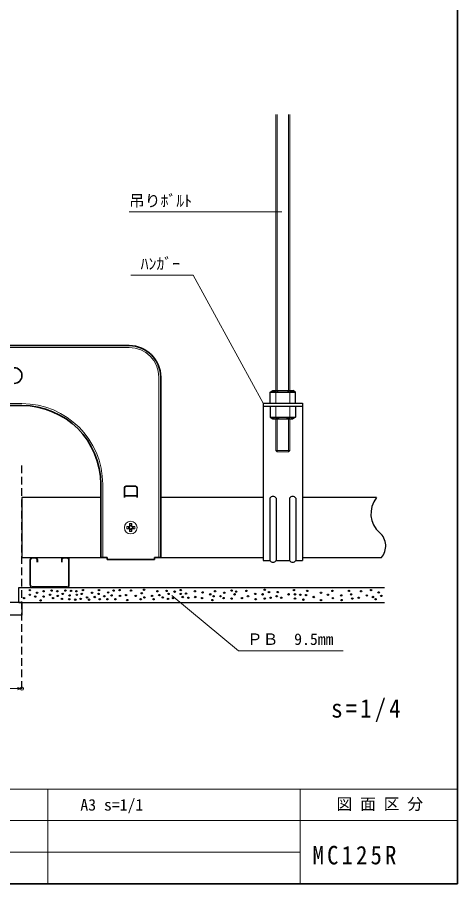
# Model space of a CAD drawing. Units: millimetres, scale not verified. Extents: x -779 to 779, y -550 to 550.
# Drawn here: x 500 to 779, y -550 to 0 of the extents above; entities that cross this region are included whole.
import ezdxf
from ezdxf.enums import TextEntityAlignment as Align

# ---------------------------------------------------------------- set-up
doc = ezdxf.new("R2010")
doc.units = ezdxf.units.MM
doc.header["$LTSCALE"] = 4
doc.header["$PDMODE"] = 32
doc.header["$PDSIZE"] = 2
doc.linetypes.add('CHAIN2', pattern=[12, 9, -1, 1, -1])
doc.linetypes.add('DASHED1', pattern=[1.8, 1.2, -0.6])
for name, color, linetype, lineweight in [('0-1_本体', 7, 'Continuous', 35), ('0-2_照明', 6, 'CHAIN2', 25), ('0-3_寸法', 4, 'Continuous', 18), ('0-4_Cﾁｬﾝ', 5, 'Continuous', 25), ('0-5_ボード', 2, 'Continuous', 25), ('0-6', 4, 'Continuous', 18), ('0-F_文字', 3, 'Continuous', 25), ('F-0_図面枠', 4, 'Continuous', 18)]:
    doc.layers.add(name, color=color, linetype=linetype, lineweight=lineweight)
doc.layers.add('F-2_文字1', color=7, linetype='Continuous')
doc.layers.add('F-3_文字2', color=7, linetype='Continuous')
doc.styles.add('ＭＳ ゴシック', font='')
doc.styles.get('ＭＳ ゴシック').set_extended_font_data('MS Gothic')

msp = doc.modelspace()

# ---------------------------------------------------------------- linework, layer by layer
at = {"layer": '0-1_本体'}
for p, q in [((570.607, -208.434), (134.607, -208.434)), ((590.607, -228.434), (590.607, -342.934)), ((502.607, -246.434), (202.607, -246.434)), ((552.607, -296.434), (552.607, -342.934)), ((567.607, -298.734), (567.607, -304.934)), ((568.607, -297.734), (574.607, -297.734)), ((575.607, -298.734), (575.607, -304.934)), ((575.607, -303.734), (567.607, -303.734)), ((556.607, -342.934), (552.607, -342.934)), ((556.607, -342.934), (556.607, -344.134)), ((586.607, -344.134), (556.607, -344.134)), ((586.607, -342.934), (586.607, -344.134)), ((590.607, -342.934), (586.607, -342.934))]:
    msp.add_line(p, q, dxfattribs=at)
at = {"layer": '0-1_本体', "color": 4, "lineweight": 18}
for p, q in [((570.607, -209.634), (134.607, -209.634)), ((589.407, -228.434), (589.407, -342.934)), ((502.607, -245.234), (202.586, -245.234)), ((553.807, -296.434), (553.807, -342.934))]:
    msp.add_line(p, q, dxfattribs=at)
at = {"layer": '0-1_本体'}
for centre, radius, start, end in [((570.607, -228.434), 20, 0, 90), ((497.607, -227.434), 5, 270, 90), ((502.607, -296.434), 50, 0, 90), ((568.607, -298.734), 1, 90, 180), ((574.607, -298.734), 1, 0, 90)]:
    msp.add_arc(centre, radius, start, end, dxfattribs=at)
at = {"layer": '0-1_本体', "color": 4, "lineweight": 18}
for centre, radius in [((570.607, -228.434), 18.8), ((502.607, -296.434), 51.2)]:
    msp.add_arc(centre, radius, 0, 90, dxfattribs=at)
at = {"layer": '0-2_照明', "linetype": 'Continuous'}
for p, q in [((502.607, -371.434), (202.607, -371.434)), ((502.607, -371.434), (502.607, -379.434)), ((502.607, -379.434), (202.607, -379.434))]:
    msp.add_line(p, q, dxfattribs=at)
at = {"layer": '0-3_寸法', "color": 6, "linetype": 'DASHED1', "lineweight": 25}
msp.add_line((502.607, -426.136), (502.607, -282.647), dxfattribs=at)
at = {"layer": '0-3_寸法'}
for p, q in [((639.964, -402.168), (597.729, -366.971)), ((639.964, -402.168), (706.447, -402.168)), ((202.607, -426.136), (502.607, -426.136)), ((502.607, -426.136), (499.71, -425.36)), ((502.607, -426.136), (499.71, -426.913))]:
    msp.add_line(p, q, dxfattribs=at)
msp.add_point((502.607, -426.136), dxfattribs=at)
at = {"layer": '0-4_Cﾁｬﾝ'}
for p, q in [((502.607, -304.934), (502.607, -342.934)), ((552.607, -304.934), (502.607, -304.934)), ((655.597, -304.934), (590.607, -304.934)), ((727.579, -304.934), (680.597, -304.934)), ((502.607, -342.934), (552.607, -342.934)), ((590.607, -342.934), (655.597, -342.934)), ((680.597, -342.934), (730.635, -342.934))]:
    msp.add_line(p, q, dxfattribs=at)
for centre, radius, start, end in [((739.965, -315.074), 16.008, 140.6945, 229.31215), ((722.301, -335.62), 11.088, 318.73007, 49.31218)]:
    msp.add_arc(centre, radius, start, end, dxfattribs=at)
at = {"layer": '0-5_ボード', "color": 4, "lineweight": 18}
for p, q in [((507.607, -360.434), (507.607, -344.434)), ((508.107, -360.434), (508.107, -344.434)), ((509.107, -342.934), (511.107, -342.934)), ((509.107, -343.434), (511.107, -343.434)), ((512.107, -344.434), (512.107, -345.934)), ((512.607, -344.434), (512.607, -345.934)), ((527.607, -344.434), (527.607, -345.934)), ((528.107, -344.434), (528.107, -345.934)), ((529.107, -342.934), (531.107, -342.934)), ((529.107, -343.434), (531.107, -343.434)), ((532.107, -344.434), (532.107, -360.434)), ((532.607, -344.434), (532.607, -360.434)), ((531.107, -361.434), (509.107, -361.434)), ((531.107, -361.934), (509.107, -361.934))]:
    msp.add_line(p, q, dxfattribs=at)
at = {"layer": '0-5_ボード'}
for p, q in [((500.607, -361.934), (732.579, -361.934)), ((500.607, -371.434), (500.607, -361.934)), ((500.607, -371.434), (732.579, -371.434))]:
    msp.add_line(p, q, dxfattribs=at)
for centre in [(580.063, -363.404), (656.661, -363.404), (503.95, -368.737), (507.586, -363.647), (507.586, -366.556), (510.98, -367.767), (512.192, -365.343), (516.312, -364.374), (516.312, -367.767), (520.433, -366.556), (521.403, -363.889), (522.372, -368.737), (525.039, -364.374), (525.281, -367.283), (528.432, -366.071), (530.129, -363.889), (532.796, -367.04), (533.765, -364.132), (537.159, -364.374), (537.401, -366.556), (540.552, -366.071), (541.28, -363.647), (543.946, -368.252), (547.097, -365.343), (548.794, -368.01), (551.218, -366.071), (551.46, -363.647), (554.854, -367.525), (557.278, -365.101), (559.459, -367.04), (560.671, -363.889), (564.55, -363.647), (564.792, -367.283), (568.671, -366.798), (571.822, -363.889), (574.731, -367.283), (578.609, -365.586), (580.306, -368.252), (585.154, -367.283), (588.547, -364.374), (589.759, -366.798), (591.941, -368.252), (594.365, -364.132), (595.577, -366.071), (598.486, -368.737), (599.455, -364.616), (603.334, -363.647), (603.334, -366.071), (604.546, -368.01), (606.727, -365.828), (608.182, -368.495), (612.302, -364.374), (612.545, -368.01), (616.908, -368.737), (617.15, -365.101), (621.998, -366.313), (624.18, -367.525), (625.15, -364.374), (628.543, -367.525), (630.482, -368.737), (630.967, -365.343), (635.573, -363.889), (637.512, -366.313), (638.481, -364.616), (642.117, -368.737), (645.026, -364.132), (645.996, -367.525), (650.601, -366.071), (655.207, -366.313), (659.328, -364.859), (660.297, -368.495), (664.176, -367.525), (664.903, -364.859), (667.084, -368.495), (671.69, -366.313), (675.084, -363.647), (675.811, -366.313), (679.204, -366.556), (682.84, -366.798), (683.568, -364.132), (687.688, -368.01), (692.294, -365.343), (696.657, -366.556), (699.566, -364.132), (699.808, -368.737), (705.141, -367.04), (709.989, -364.132), (711.443, -366.313), (716.291, -368.495), (717.746, -364.374), (721.382, -367.04), (724.048, -363.647), (725.26, -368.01), (728.896, -365.101), (730.593, -367.283), (514.373, -370.191), (527.948, -369.222), (532.553, -369.464), (536.432, -369.707), (539.825, -369.222), (545.158, -369.707), (551.945, -369.464), (556.793, -369.464), (561.883, -369.464), (569.398, -369.949), (577.882, -369.464), (586.123, -369.464), (595.334, -369.222), (623.453, -369.949), (635.573, -368.979), (650.844, -369.464), (656.661, -368.979), (675.811, -368.979), (681.144, -369.707), (692.294, -369.949), (705.383, -369.949), (712.171, -368.979), (726.957, -369.464)]:
    msp.add_circle(centre, 0.442, dxfattribs=at)
at = {"layer": '0-5_ボード', "color": 4, "lineweight": 18}
for centre, radius, start, end in [((509.107, -344.434), 1.5, 90, 180), ((509.107, -344.434), 1, 90, 180), ((511.107, -344.434), 1.5, 0, 90), ((511.107, -344.434), 1, 0, 90), ((529.107, -344.434), 1.5, 90, 180), ((529.107, -344.434), 1, 90, 180), ((531.107, -344.434), 1.5, 0, 90), ((531.107, -344.434), 1, 0, 90), ((509.107, -360.434), 1.5, 180, 270), ((509.107, -360.434), 1, 180, 270), ((531.107, -360.434), 1.5, 270, 0), ((531.107, -360.434), 1, 270, 0)]:
    msp.add_arc(centre, radius, start, end, dxfattribs=at)
at = {"layer": '0-6'}
for p, q in [((663.597, -61.701), (663.597, -244.934)), ((664.597, -61.701), (664.597, -236.934)), ((671.597, -61.701), (671.597, -236.934)), ((672.597, -61.701), (672.597, -244.934)), ((570.624, -123.565), (667.365, -123.565)), ((663.597, -246.934), (663.597, -274.934)), ((672.597, -246.934), (672.597, -274.934)), ((664.597, -254.934), (664.597, -275.934)), ((671.597, -254.934), (671.597, -275.934)), ((663.597, -274.934), (672.597, -274.934)), ((664.597, -275.934), (671.597, -275.934)), ((569.107, -324.684), (569.107, -323.184)), ((570.357, -323.184), (569.107, -323.184)), ((569.107, -323.184), (570.107, -323.584)), ((570.107, -324.284), (569.107, -324.684)), ((570.107, -324.284), (570.107, -323.584)), ((570.757, -323.584), (570.107, -323.584)), ((570.757, -324.284), (570.107, -324.284)), ((572.357, -321.434), (570.857, -321.434)), ((570.857, -322.684), (570.857, -321.434)), ((571.257, -322.434), (570.857, -321.434)), ((571.957, -322.434), (571.257, -322.434)), ((571.257, -323.084), (571.257, -322.434)), ((571.957, -322.434), (572.357, -321.434)), ((571.957, -323.084), (571.957, -322.434)), ((572.357, -322.684), (572.357, -321.434)), ((572.457, -323.584), (573.107, -323.584)), ((572.457, -324.284), (573.107, -324.284)), ((572.857, -323.184), (574.107, -323.184)), ((573.107, -323.584), (574.107, -323.184)), ((573.107, -324.284), (573.107, -323.584)), ((573.107, -324.284), (574.107, -324.684)), ((574.107, -324.684), (574.107, -323.184)), ((570.357, -324.684), (569.107, -324.684)), ((570.857, -325.184), (570.857, -326.434)), ((571.257, -325.434), (570.857, -326.434)), ((572.357, -326.434), (570.857, -326.434)), ((571.257, -324.784), (571.257, -325.434)), ((571.957, -325.434), (571.257, -325.434)), ((571.957, -324.784), (571.957, -325.434)), ((571.957, -325.434), (572.357, -326.434)), ((572.357, -325.184), (572.357, -326.434)), ((572.857, -324.684), (574.107, -324.684))]:
    msp.add_line(p, q, dxfattribs=at)
at = {"layer": '0-6', "color": 6, "lineweight": 25}
for p, q in [((660.097, -237.934), (676.097, -237.934)), ((660.097, -244.934), (660.097, -237.934)), ((676.097, -237.934), (674.365, -236.934)), ((676.097, -244.934), (676.097, -237.934)), ((655.597, -244.934), (655.597, -344.934)), ((655.597, -246.934), (680.597, -246.934)), ((660.097, -246.934), (660.097, -253.934)), ((676.097, -246.934), (676.097, -253.934)), ((660.097, -253.934), (676.097, -253.934)), ((676.097, -253.934), (674.365, -254.934)), ((664.597, -275.934), (663.597, -274.934)), ((671.597, -275.934), (672.597, -274.934)), ((659.847, -305.24), (659.847, -344.934)), ((663.847, -305.24), (663.847, -344.934)), ((672.347, -305.24), (672.347, -344.934)), ((676.347, -305.24), (676.347, -344.934)), ((655.597, -344.934), (659.847, -344.934)), ((663.847, -344.934), (672.347, -344.934)), ((676.347, -344.934), (680.597, -344.934))]:
    msp.add_line(p, q, dxfattribs=at)
at = {"layer": '0-6'}
msp.add_lwpolyline([(571.723, -163.691), (611.299, -163.691), (655.597, -244.934)], dxfattribs=at)
at = {"layer": '0-6', "color": 6, "lineweight": 25}
for points in [[(660.097, -237.934), (661.829, -236.934), (674.365, -236.934)], [(655.597, -244.934), (680.597, -244.934), (680.597, -344.934)], [(660.097, -253.934), (661.829, -254.934), (674.365, -254.934)]]:
    msp.add_lwpolyline(points, dxfattribs=at)
at = {"layer": '0-6'}
msp.add_circle((571.607, -323.934), 4, dxfattribs=at)
for centre, radius, start, end in [((661.847, -240.472), 3.083, 55.41666, 124.58441), ((668.097, -247.559), 10.625, 64.94289, 115.05711), ((674.347, -240.864), 3.413, 59.15552, 120.84346), ((661.847, -251.395), 3.083, 235.41559, 304.58334), ((668.097, -244.308), 10.625, 244.94289, 295.05711), ((674.347, -251.003), 3.413, 239.15654, 300.84448), ((570.357, -322.684), 0.5, 270, 0), ((570.757, -323.084), 0.5, 270, 0), ((570.757, -324.784), 0.5, 0, 90), ((572.457, -323.084), 0.5, 180, 270), ((572.457, -324.784), 0.5, 90, 180), ((572.857, -322.684), 0.5, 180, 270), ((570.357, -325.184), 0.5, 0, 90), ((572.857, -325.184), 0.5, 90, 180)]:
    msp.add_arc(centre, radius, start, end, dxfattribs=at)
at = {"layer": '0-6', "color": 6, "lineweight": 25}
for centre, start, end in [((661.847, -306.74), 36.86926, 143.13074), ((674.347, -306.74), 36.86926, 143.13074), ((661.847, -343.434), 216.86926, 323.13074), ((674.347, -343.434), 216.86926, 323.13074)]:
    msp.add_arc(centre, 2.5, start, end, dxfattribs=at)
at = {"layer": 'F-0_図面枠', "color": 7, "lineweight": 35}
for p, q in [((779, -550), (779, 550)), ((779, -530), (779, -530))]:
    msp.add_line(p, q, dxfattribs=at)
at = {"layer": 'F-0_図面枠'}
for p, q in [((-779, -490), (779, -490)), ((519, -550), (519, -490)), ((679, -550), (679, -490)), ((419, -510), (779, -510)), ((419, -530), (679, -530))]:
    msp.add_line(p, q, dxfattribs=at)
at = {"layer": 'F-0_図面枠', "color": 7, "lineweight": 35}
msp.add_lwpolyline([(-779, 550), (-779, -550), (779, -550)], dxfattribs=at)

# ---------------------------------------------------------------- texts
at = {"layer": '0-F_文字', "color": 4, "style": 'ＭＳ ゴシック'}
for s, p in [('吊りﾎﾞﾙﾄ', (570.495, -122.338)), ('ﾊﾝｶﾞｰ', (577.909, -162.318)), ('ＰＢ\u30009.5mm', (645.29, -400.638))]:
    msp.add_text(s, height=7.331, dxfattribs=at).set_placement(p, align=Align.BOTTOM_LEFT)
at = {"layer": '0-F_文字', "color": 7, "insert": (698.795, -447.413), "char_height": 11.73, "attachment_point": 7, "style": 'ＭＳ ゴシック'}
msp.add_mtext('\\T1.28;\\W0.9;s=1/4', dxfattribs=at)
at = {"layer": 'F-2_文字1', "style": 'ＭＳ ゴシック'}
msp.add_text('図 面 区 分', height=7.331, dxfattribs=at).set_placement((702.15, -505.264), align=Align.BOTTOM_LEFT)
at = {"layer": 'F-3_文字2', "style": 'ＭＳ ゴシック'}
msp.add_text('A3 s=1/1', height=7.331, dxfattribs=at).set_placement((539.64, -505.805), align=Align.BOTTOM_LEFT)
at = {"layer": 'F-3_文字2', "insert": (686.978, -537.933), "char_height": 11.73, "attachment_point": 7, "style": 'ＭＳ ゴシック'}
msp.add_mtext('\\T1.28;\\W0.9;MC125R', dxfattribs=at)

doc.saveas('drawing.dxf')
